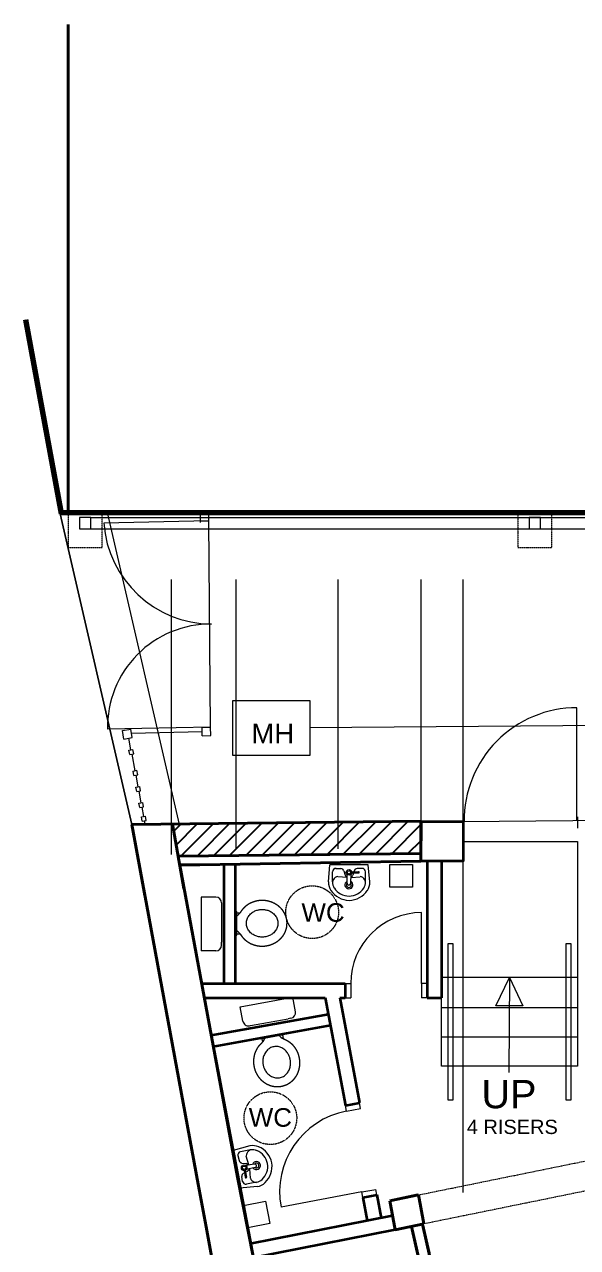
# Model space of a CAD drawing. Header units: millimetres. Extents: x -159872 to 386485, y -250577 to 158966.
# Drawn here: x 144057 to 148935, y 15271 to 26061 of the extents above; entities that cross this region are included whole.
import ezdxf

# ---------------------------------------------------------------- set-up
doc = ezdxf.new("R2010")
doc.units = ezdxf.units.MM
doc.linetypes.add('ACAD_ISO10W100', pattern=[18, 12, -3, 0, -3])
doc.linetypes.add('VW-02 Medium Dashed', pattern=[3.527298, 2.469236, -1.058062])
for name, color, linetype, lineweight in [('LDS-construction-lines', 6, 'Continuous', 9), ('LDS-services-drainage', 17, 'Continuous', 18), ('LDS-services-sanitary', 5, 'Continuous', 13), ('LDS-struct-extg-ceiling beams', 252, 'ACAD_ISO10W100', 9), ('LDS-struct-extg-doors windows', 7, 'Continuous', 9), ('LDS-struct-extg-partitions', 107, 'Continuous', 35), ('LDS-struct-extg-walls', 1, 'Continuous', 40), ('LDS-struct-extg-walls_Hatch', 7, 'Continuous', 5), ('LDS-struct-new-doors windows', 5, 'Continuous', 9), ('LDS-struct-new-stairs', 5, 'Continuous', 18), ('LDS-struct-new-walls', 6, 'Continuous', 35), ('LDS-text-room names', 3, 'Continuous', 18)]:
    doc.layers.add(name, color=color, linetype=linetype, lineweight=lineweight)
doc.styles.add('Arial', font='Arial.ttf')

# ---------------------------------------------------------------- blocks, each defined once
blk = doc.blocks.new('Group-288')
at = {"layer": 'LDS-struct-extg-walls_Hatch', "linetype": 'Continuous', "lineweight": 25}
h = blk.add_hatch(dxfattribs=at)
h.set_pattern_fill('_USER_3', color=253, style=0, pattern_type=2)
h.set_pattern_definition([(45, (0, 0), (-70.71068, 70.71068), [])])
h.paths.add_polyline_path([(86873, 55493), (84689, 55464), (84732, 55180), (86881, 55208), (86880, 55244)])
blk = doc.blocks.new('Group-299')
at = {"layer": 'LDS-services-sanitary', "transparency": 33554684}
for p, q in [((85071, 54819), (84942, 54819)), ((84942, 54819), (84942, 54346)), ((85121, 54769), (85121, 54760)), ((85121, 54760), (85121, 54422)), ((85246, 54693), (85255, 54693)), ((85255, 54484), (85255, 54693)), ((85255, 54681), (85285, 54681)), ((85255, 54497), (85285, 54497)), ((85121, 54396), (85121, 54422)), ((85246, 54484), (85255, 54484)), ((85071, 54346), (84942, 54346))]:
    blk.add_line(p, q, dxfattribs=at)
for centre, radius, start, end in [((85071, 54769), 50, 360, 90), ((85207, 54742), 99.2, 298.868, 332.5752), ((85207, 54435), 99.2, 27.4248, 61.132), ((85071, 54396), 50, 270, 360)]:
    blk.add_arc(centre, radius, start, end, dxfattribs=at)
blk.add_open_spline([(85286, 54495), (85289, 54491), (85294, 54483), (85301, 54473), (85310, 54462), (85321, 54451), (85332, 54440), (85344, 54431), (85356, 54423), (85369, 54415), (85383, 54408), (85401, 54401), (85423, 54394), (85445, 54390), (85469, 54387), (85492, 54387), (85515, 54390), (85537, 54394), (85560, 54401), (85581, 54410), (85601, 54421), (85618, 54432), (85632, 54444), (85645, 54456), (85657, 54469), (85668, 54484), (85677, 54499), (85684, 54514), (85689, 54528), (85694, 54543), (85697, 54558), (85698, 54571), (85699, 54583), (85699, 54594), (85699, 54604), (85697, 54616), (85695, 54631), (85691, 54645), (85686, 54659), (85680, 54673), (85672, 54686), (85665, 54698), (85656, 54710), (85646, 54721), (85636, 54731), (85624, 54741), (85613, 54749), (85600, 54757), (85588, 54764), (85571, 54772), (85550, 54780), (85528, 54786), (85506, 54789), (85484, 54790), (85461, 54790), (85439, 54787), (85417, 54782), (85396, 54775), (85375, 54766), (85358, 54756), (85342, 54745), (85327, 54734), (85314, 54720), (85302, 54706), (85291, 54691), (85286, 54683)], degree=2, dxfattribs=at)
at = {"layer": 'LDS-services-sanitary', "transparency": 33554687}
blk.add_rational_spline([(85480, 54711), (85201, 54711), (85201, 54467), (85480, 54467), (85759, 54467), (85759, 54711), (85480, 54711)], [1, 0.333333333333, 0.333333333333, 1, 0.333333333333, 0.333333333333, 1], degree=3, knots=[0, 0, 0, 0, 0.5, 0.5, 0.5, 1, 1, 1, 1], dxfattribs=at)
blk = doc.blocks.new('Group-300')
at = {"layer": 'LDS-services-sanitary', "transparency": 33554684}
for p, q in [((86064, 54954), (86077, 55106)), ((86416, 55106), (86077, 55106)), ((86101, 54954), (86101, 55044)), ((86131, 55073), (86174, 55071)), ((86200, 55051), (86213, 55013)), ((86270, 55043), (86331, 55043)), ((86270, 55033), (86331, 55033)), ((86286, 55033), (86279, 55013)), ((86292, 55051), (86289, 55043)), ((86361, 55073), (86318, 55071)), ((86391, 54954), (86391, 55044)), ((86429, 54954), (86416, 55106)), ((86229, 54994), (86147, 55000)), ((86229, 54942), (86229, 55019)), ((86261, 54942), (86265, 55022)), ((86264, 54994), (86345, 55000))]:
    blk.add_line(p, q, dxfattribs=at)
for radius in [24.8, 15]:
    blk.add_circle((86246, 55038), radius, dxfattribs=at)
for centre, radius, start, end in [((86130, 55044), 28.9, 87.276, 180), ((86173, 55042), 28.9, 18.4495, 87.276), ((86319, 55042), 28.9, 92.724, 161.5505), ((86331, 55038), 4.95, 270, 90), ((86363, 55044), 28.9, 360, 92.724), ((86201, 54954), 137, 180, 213.1399), ((86308, 54888), 218, 156.3362, 162.4087), ((86199, 54954), 98.8, 180, 213.1399), ((86152, 54952), 49.2, 95.7411, 151.0301), ((86245, 54928), 35.4, 116.7074, 61.7592), ((86246, 55024), 35, 198.4495, 241.4183), ((86245, 54928), 22.1, 135.9545, 44.0455), ((86245, 54942), 15.9, 179.9062, 357.3147), ((86246, 55024), 35, 300.0071, 341.5505), ((86340, 54952), 49.2, 28.9699, 84.2589), ((86293, 54954), 98.8, 326.8601, 360), ((86184, 54888), 218, 17.5913, 23.6638), ((86293, 54954), 137, 326.8601, 360), ((86249, 54986), 195, 213.1399, 269.2243), ((86248, 54986), 157, 213.1399, 269.2243), ((86244, 54986), 157, 270.7757, 326.8601), ((86244, 54986), 195, 270.7757, 326.8601)]:
    blk.add_arc(centre, radius, start, end, dxfattribs=at)
blk = doc.blocks.new('Group-308')
at = {"layer": 'LDS-struct-extg-doors windows'}
blk.add_line((88261, 55528), (88262, 55428), dxfattribs=at)
blk = doc.blocks.new('Group-309')
at = {"layer": 'LDS-struct-new-stairs'}
for p, q in [((87540, 53861), (87662, 54110)), ((87662, 54110), (87655, 53273)), ((87662, 54110), (87780, 53860)), ((87780, 53860), (87540, 53861))]:
    blk.add_line(p, q, dxfattribs=at)
at = {"layer": 'LDS-struct-new-stairs', "insert": (87414, 53207), "char_height": 250, "width": 642.86, "attachment_point": 1, "line_spacing_factor": 1.004016, "style": 'Arial'}
blk.add_mtext('UP', dxfattribs=at)
at = {"layer": 'LDS-struct-new-stairs', "insert": (87285, 52856), "char_height": 126.1, "attachment_point": 1, "line_spacing_factor": 1.990666, "style": 'Arial'}
blk.add_mtext('4 RISERS', dxfattribs=at)
blk = doc.blocks.new('Group-310')
at = {"layer": 'LDS-services-sanitary', "transparency": 33554684}
for p, q in [((85286, 53852), (85751, 53936)), ((85309, 53725), (85286, 53852)), ((85774, 53809), (85751, 53936)), ((85376, 53686), (85708, 53746)), ((85734, 53751), (85708, 53746)), ((85367, 53685), (85376, 53686)), ((85464, 53575), (85465, 53566)), ((85671, 53604), (85465, 53566)), ((85478, 53569), (85483, 53539)), ((85659, 53601), (85664, 53572)), ((85670, 53612), (85671, 53604))]:
    blk.add_line(p, q, dxfattribs=at)
for centre, radius, start, end in [((85725, 53800), 50, 280.2255, 10.2255), ((85359, 53734), 50, 190.2255, 280.2255), ((85409, 53605), 99.2, 307.6503, 341.3575), ((85711, 53659), 99.2, 219.0936, 252.8008)]:
    blk.add_arc(centre, radius, start, end, dxfattribs=at)
blk.add_open_spline([(85666, 53571), (85671, 53569), (85679, 53566), (85690, 53561), (85703, 53553), (85716, 53545), (85728, 53536), (85739, 53526), (85750, 53515), (85760, 53503), (85769, 53491), (85779, 53475), (85790, 53454), (85798, 53433), (85804, 53411), (85808, 53388), (85810, 53365), (85810, 53342), (85807, 53319), (85802, 53296), (85795, 53274), (85787, 53255), (85778, 53239), (85768, 53225), (85757, 53211), (85745, 53198), (85731, 53186), (85718, 53176), (85705, 53168), (85691, 53161), (85677, 53156), (85664, 53152), (85653, 53149), (85642, 53147), (85632, 53146), (85620, 53145), (85605, 53145), (85590, 53146), (85576, 53149), (85561, 53152), (85547, 53157), (85534, 53163), (85520, 53169), (85508, 53177), (85496, 53185), (85485, 53194), (85474, 53204), (85464, 53215), (85455, 53226), (85444, 53241), (85433, 53261), (85423, 53281), (85416, 53302), (85411, 53324), (85407, 53346), (85406, 53369), (85407, 53391), (85410, 53413), (85415, 53435), (85422, 53454), (85430, 53472), (85439, 53488), (85449, 53504), (85461, 53518), (85474, 53531), (85481, 53537)], degree=2, dxfattribs=at)
at = {"layer": 'LDS-services-sanitary', "transparency": 33554687}
blk.add_rational_spline([(85488, 53342), (85439, 53616), (85679, 53659), (85728, 53385), (85778, 53110), (85538, 53067), (85488, 53342)], [1, 0.333333333333, 0.333333333333, 1, 0.333333333333, 0.333333333333, 1], degree=3, knots=[0, 0, 0, 0, 0.5, 0.5, 0.5, 1, 1, 1, 1], dxfattribs=at)
blk = doc.blocks.new('Group-311')
at = {"layer": 'LDS-services-sanitary', "transparency": 33554684}
for p, q in [((85371, 52626), (85223, 52586)), ((85284, 52252), (85223, 52586)), ((85378, 52590), (85289, 52574)), ((85266, 52539), (85276, 52497)), ((85300, 52474), (85339, 52469)), ((85412, 52465), (85336, 52451)), ((85361, 52457), (85340, 52536)), ((85307, 52312), (85301, 52355)), ((85316, 52384), (85324, 52388)), ((85320, 52407), (85331, 52348)), ((85330, 52409), (85341, 52349)), ((85333, 52393), (85351, 52403)), ((85418, 52434), (85340, 52416)), ((85367, 52422), (85375, 52341)), ((85436, 52266), (85284, 52252)), ((85429, 52304), (85341, 52288))]:
    blk.add_line(p, q, dxfattribs=at)
for radius in [24.8, 15]:
    blk.add_circle((85321, 52432), radius, dxfattribs=at)
for centre, radius, start, end in [((85294, 52545), 28.9, 100.2255, 192.9495), ((85389, 52540), 49.2, 129.1955, 184.4845), ((85479, 52397), 218, 117.8168, 123.8893), ((85396, 52491), 137, 67.0857, 100.2255), ((85395, 52492), 98.8, 67.0857, 100.2255), ((85373, 52439), 157, 11.0012, 67.0857), ((85373, 52438), 195, 11.0012, 67.0857), ((85304, 52503), 28.9, 192.9495, 261.7761), ((85334, 52434), 35, 38.8072, 81.7761), ((85429, 52452), 35.4, 218.4664, 163.5181), ((85429, 52452), 22.1, 236.1801, 144.271), ((85415, 52449), 15.9, 282.9108, 100.3193), ((85372, 52443), 157, 313.3654, 9.4499), ((85372, 52443), 195, 313.3654, 9.4499), ((85330, 52359), 28.9, 118.675, 187.5015), ((85336, 52348), 4.95, 190.2255, 10.2255), ((85334, 52434), 35, 298.675, 340.2185), ((85423, 52354), 49.2, 195.9666, 251.2556), ((85336, 52316), 28.9, 187.5015, 280.2255), ((85457, 52519), 218, 256.5618, 262.6343), ((85412, 52401), 98.8, 280.2255, 313.3654), ((85412, 52401), 137, 280.2255, 313.3654)]:
    blk.add_arc(centre, radius, start, end, dxfattribs=at)

msp = doc.modelspace()

# ---------------------------------------------------------------- linework, layer by layer
at = {"layer": 'LDS-construction-lines'}
for p, q in [((145353.17046, 18739.07934), (145353.17046, 21165)), ((145923.17046, 18788.57122), (145923.17046, 21165)), ((146825.17046, 18788.57122), (146825.17046, 21165)), ((147555.17046, 18788.57122), (147555.17046, 21165)), ((147925.17046, 15755.27051), (147925.17046, 21165))]:
    msp.add_line(p, q, dxfattribs=at)
at = {"layer": 'LDS-services-drainage'}
for p, q in [((149218.72052, 19875.55002), (146575.28116, 19855.1338)), ((146905.22344, 18661.83853), (145424.47598, 18653.30937))]:
    msp.add_line(p, q, dxfattribs=at)
at = {"layer": 'LDS-services-drainage', "flags": 128}
msp.add_lwpolyline([(145895.36115, 20097.31624), (146575.28116, 20097.31624), (146575.28116, 19612.95136), (145895.36115, 19612.95136)], close=True, dxfattribs=at)
at = {"layer": 'LDS-services-sanitary'}
msp.add_line((145742.93923, 16930.60505), (145642.75078, 17475.00855), dxfattribs=at)
at = {"layer": 'LDS-services-sanitary', "flags": 128}
for points in [[(147279.16396, 18649.41713), (147479.16396, 18649.41713), (147479.16396, 18449.41713), (147279.16396, 18449.41713)], [(145987.7983, 15640.72313), (146184.17012, 15678.64552), (146222.09251, 15482.2737), (146025.72069, 15444.35131)]]:
    msp.add_lwpolyline(points, close=True, dxfattribs=at)
at = {"layer": 'LDS-services-sanitary', "linetype": 'VW-02 Medium Dashed'}
for centre in [(146594.4287, 18229.59103), (146225.7727, 16412.45375)]:
    msp.add_circle(centre, 232.5, dxfattribs=at)
at = {"layer": 'LDS-struct-extg-ceiling beams', "linetype": 'Continuous'}
for p, q in [((145003.9554, 19002.57194), (144372.12606, 21744.91744)), ((144642.14748, 21710.08016), (156438.09164, 21710.18125)), ((145423.69916, 19002.57194), (144791.86981, 21744.91744)), ((144642.14748, 21610.08016), (156438.09164, 21610.08016))]:
    msp.add_line(p, q, dxfattribs=at)
at = {"layer": 'LDS-struct-extg-ceiling beams'}
for p, q in [((147493.87611, 15727.35927), (153355.17046, 16919.86615)), ((153355.17046, 16654.53952), (147540.87683, 15471.59516))]:
    msp.add_line(p, q, dxfattribs=at)
at = {"layer": 'LDS-struct-extg-ceiling beams', "flags": 128}
for points in [[(144742.14748, 21744.91744), (144442.14748, 21744.91744), (144442.14748, 21445.08016), (144742.14748, 21445.08016)], [(148707.48082, 21744.91744), (148407.48082, 21744.91744), (148407.48082, 21445.08016), (148707.48082, 21445.08016)]]:
    msp.add_lwpolyline(points, close=True, dxfattribs=at)
at = {"layer": 'LDS-struct-extg-doors windows'}
for p, q in [((145609.04337, 21667.45985), (145608.43864, 21732.64703)), ((145608.73855, 21744.91744), (145683.73615, 21745.51727)), ((145684.34089, 21680.33009), (145683.73615, 21745.51727)), ((145684.34089, 21680.33009), (144756.06726, 21660.79672)), ((145609.34329, 21679.73026), (145684.34089, 21680.33009)), ((145698.88572, 19861.78712), (145684.33599, 21680.94232)), ((145698.88572, 19861.78712), (144789.46495, 19843.39714)), ((145623.88812, 19861.18728), (145698.88572, 19861.78712)), ((145624.48796, 19786.18968), (145623.88812, 19861.18728)), ((145699.48556, 19786.78952), (145698.88572, 19861.78712)), ((144920.13509, 19830.75903), (144993.88915, 19844.37295)), ((144933.74901, 19757.00497), (144920.13509, 19830.75903)), ((144933.74901, 19757.00497), (145007.50307, 19770.61889)), ((144996.01193, 19661.69579), (144976.9474, 19764.97876)), ((145007.50307, 19770.61889), (144993.88915, 19844.37295)), ((145000.69611, 19807.49592), (145624.18804, 19823.68848)), ((145624.48796, 19786.18968), (145699.48556, 19786.78952)), ((144978.80265, 19658.51921), (145013.22121, 19664.87237)), ((144986.06341, 19619.18371), (144978.80265, 19658.51921)), ((145020.48197, 19625.53687), (145013.22121, 19664.87237)), ((144986.06341, 19619.18371), (145020.48197, 19625.53687)), ((145004.56631, 19622.59907), (145031.31461, 19477.6889)), ((145014.10533, 19474.51232), (145048.52389, 19480.86548)), ((145021.36609, 19435.17682), (145014.10533, 19474.51232)), ((145021.36609, 19435.17682), (145055.78465, 19441.52998)), ((145038.57537, 19438.3534), (145057.39282, 19336.40894)), ((145055.78465, 19441.52998), (145048.52389, 19480.86548)), ((145039.21899, 19333.05431), (145073.63755, 19339.40748)), ((145046.47975, 19293.71882), (145039.21899, 19333.05431)), ((145080.89831, 19300.07198), (145073.63755, 19339.40748)), ((145046.47975, 19293.71882), (145080.89831, 19300.07198)), ((145064.65358, 19297.07344), (145083.47435, 19195.11104)), ((145066.26507, 19191.93446), (145100.68363, 19198.28762)), ((145073.52582, 19152.59896), (145066.26507, 19191.93446)), ((145073.52582, 19152.59896), (145107.94439, 19158.95212)), ((145090.73511, 19155.77554), (145105.83081, 19073.99384)), ((145107.94439, 19158.95212), (145100.68363, 19198.28762)), ((145088.62153, 19070.81726), (145123.04009, 19077.17042)), ((145095.88229, 19031.48176), (145088.62153, 19070.81726)), ((145095.88229, 19031.48176), (145130.30085, 19037.83492)), ((145113.09157, 19034.65834), (145118.81776, 19003.6364)), ((145130.30085, 19037.83492), (145123.04009, 19077.17042)), ((147554.70712, 19006.14138), (147554.70712, 19006.14138)), ((147372.41742, 15436.47152), (147579.08965, 15484.87337)), ((147372.41742, 15436.47152), (147579.08965, 15484.87337))]:
    msp.add_line(p, q, dxfattribs=at)
at = {"layer": 'LDS-struct-extg-doors windows', "flags": 128}
for points in [[(144642.14748, 21710.08016), (144542.14748, 21710.08016), (144542.14748, 21610.08016), (144642.14748, 21610.08016)], [(148607.48082, 21710.08016), (148507.48082, 21710.08016), (148507.48082, 21610.08016), (148607.48082, 21610.08016)]]:
    msp.add_lwpolyline(points, close=True, dxfattribs=at)
at = {"layer": 'LDS-struct-extg-doors windows'}
for centre, radius, start, end in [((145714.78815, 21732.74266), 961.41665, 184.29164129, 269.4858322), ((145698.88572, 19861.78712), 909.60669, 89.541754008, 181.158456507)]:
    msp.add_arc(centre, radius, start, end, dxfattribs=at)
at = {"layer": 'LDS-struct-extg-partitions', "lineweight": 18, "flags": 128}
msp.add_lwpolyline([(144372.12606, 21744.91744), (145003.9554, 19002.57195), (159909.34426, 19139.45955), (160363.9554, 19144.91744), (160363.9554, 18054.91744), (161593.9554, 18054.91744), (161593.9554, 19144.91744), (161823.9554, 19144.91744), (161823.9554, 21744.91744), (144391.7938, 21748.54782)], close=True, dxfattribs=at)
at = {"layer": 'LDS-struct-extg-walls'}
for p, q in [((144442.14748, 21744.91744), (144442.14748, 26060.53763)), ((144372.12606, 21744.91744), (144056.7361, 23453.55751)), ((144391.7938, 21748.54782), (144076.40385, 23457.18789)), ((144372.12606, 21764.91744), (156722.09667, 21764.91744)), ((144372.12606, 21744.91744), (160809.41229, 21744.91744)), ((147555.17046, 19031.18397), (145003.9554, 19002.57194)), ((145003.9554, 19002.57194), (145589.84705, 15828.69167)), ((145119.67615, 18375.64928), (145003.9554, 19002.57194)), ((145462.31862, 18438.90537), (145362.29657, 19005.59746)), ((147555.17046, 19031.18397), (147554.4113, 18680.37477)), ((147554.4113, 18746.32467), (145412.3076, 18722.25142)), ((147554.4113, 18680.37477), (145426.13499, 18643.90994)), ((145935.99682, 15892.59525), (145426.13499, 18643.90994)), ((146076.65975, 15177.76139), (145935.99682, 15892.59525)), ((145658.88232, 15454.47427), (145589.80857, 15828.68456)), ((147532.88981, 15736.27935), (147278.24823, 15683.42918)), ((147527.03279, 15735.08558), (147278.24823, 15683.42918)), ((147278.24823, 15683.42918), (147325.2529, 15427.64354)), ((147278.24823, 15683.42918), (147325.2529, 15427.64354)), ((147532.88981, 15736.27935), (147579.89052, 15480.51524)), ((147532.88981, 15736.27935), (147579.89052, 15480.51524)), ((145963.1513, 13806.08262), (145658.88232, 15454.47427)), ((147579.89052, 15480.51524), (147325.2529, 15427.64354)), ((147579.89052, 15480.51524), (147325.2529, 15427.64354)), ((147528.24853, 15198.26961), (147470.09478, 15457.71779)), ((147535.24747, 15167.04438), (147470.58014, 15455.55242)), ((147625.82736, 15220.14131), (147568.01863, 15478.05021)), ((147632.8263, 15188.91609), (147568.01863, 15478.05021)), ((147329.08725, 15427.6558), (147328.84477, 15428.73759)), ((147329.08725, 15427.6558), (147328.84477, 15428.73759))]:
    msp.add_line(p, q, dxfattribs=at)
at = {"layer": 'LDS-struct-new-doors windows'}
for p, q in [((148930.2, 19038.30795), (148930.2, 20033.30795)), ((147560.17046, 17600.00855), (147560.17046, 18226.00855)), ((146884.17046, 17600.00855), (146884.17046, 17475.00855)), ((146884.17046, 17600.00855), (146934.17046, 17600.00855)), ((146934.17046, 17600.00855), (146934.17046, 17475.00855)), ((147560.17046, 17600.00855), (147560.17046, 17475.00855)), ((147610.17046, 17600.00855), (147560.17046, 17600.00855)), ((146723.47825, 17402.70987), (146732.74349, 17353.57581)), ((146884.17046, 17475.00855), (146934.17046, 17475.00855)), ((147610.17046, 17475.00855), (147560.17046, 17475.00855)), ((146889.23818, 16523.67597), (147012.07332, 16546.83907)), ((146898.50341, 16474.54192), (146889.23818, 16523.67597)), ((147021.33855, 16497.70501), (147012.07332, 16546.83907)), ((146898.50341, 16474.54192), (147021.33855, 16497.70501)), ((146898.50341, 16474.54192), (147021.33855, 16497.70501)), ((147033.03466, 15761.11544), (146319.60817, 15626.5842)), ((147033.03466, 15761.11544), (147155.86979, 15784.27853)), ((147033.03466, 15761.11544), (147155.86979, 15784.27853)), ((147042.29989, 15711.98138), (147033.03466, 15761.11544)), ((147165.13503, 15735.14447), (147155.86979, 15784.27853)), ((147042.29989, 15711.98138), (147165.13503, 15735.14447))]:
    msp.add_line(p, q, dxfattribs=at)
for centre, radius, start, end in [((148930.2, 19038.30795), 995, 90, 180.626732063), ((147560.17046, 17600.00855), 626, 90, 180), ((147033.03466, 15761.11544), 726, 100.678899881, 190.678899881)]:
    msp.add_arc(centre, radius, start, end, dxfattribs=at)
at = {"layer": 'LDS-struct-new-stairs'}
for p, q in [((147735.17046, 17389.6953), (148935.17046, 17389.6953)), ((147735.17046, 17129.6953), (148935.17046, 17129.6953))]:
    msp.add_line(p, q, dxfattribs=at)
at = {"layer": 'LDS-struct-new-stairs', "flags": 128}
for points in [[(147925.17046, 18852.83441), (148935.17046, 18852.83441), (148935.17046, 16869.6953), (147735.17046, 16869.6953), (147735.17046, 18680.37477)], [(147925.17046, 18852.83441), (148935.17046, 18852.83441), (148935.17046, 17652.83441), (147735.17046, 17652.83441), (147735.17046, 18680.37477)]]:
    msp.add_lwpolyline(points, dxfattribs=at)
for points in [[(147795.17046, 17952.83441), (147835.17046, 17952.83441), (147835.17046, 16569.6953), (147795.17046, 16569.6953)], [(148835.17046, 17952.83441), (148875.17046, 17952.83441), (148875.17046, 16569.6953), (148835.17046, 16569.6953)]]:
    msp.add_lwpolyline(points, close=True, dxfattribs=at)
at = {"layer": 'LDS-struct-new-walls'}
for p, q in [((147610.17046, 18680.37477), (147610.17046, 17475.00855)), ((147735.17046, 18680.37477), (147735.17046, 17475.00855)), ((145819.58632, 17600.00855), (145819.58632, 18650.00855)), ((145919.58632, 17600.00855), (145919.58632, 18650.00855)), ((145619.58632, 17600.00855), (146884.17046, 17600.00855)), ((146884.17046, 17600.00855), (146884.17046, 17475.00855)), ((145633.12514, 17518.56985), (146076.65975, 15177.76139)), ((145642.75078, 17475.00855), (146709.84485, 17475.00855)), ((146709.84485, 17475.00855), (146889.23818, 16523.67597)), ((146837.04786, 17475.00855), (146884.17046, 17475.00855)), ((146837.04786, 17475.00855), (147012.07332, 16546.83907)), ((147610.17046, 17475.00855), (147735.17046, 17475.00855)), ((146737.64143, 17327.60177), (145702.33985, 17140.84527)), ((146756.17248, 17229.33059), (145720.09218, 17042.43361)), ((146889.23818, 16523.67597), (147012.07332, 16546.83907)), ((147042.29989, 15711.98138), (147165.13503, 15735.14447)), ((147042.29989, 15711.98138), (147080.95915, 15506.96922)), ((147165.13503, 15735.14447), (147203.611, 15531.10429)), ((147301.11858, 15550.29155), (146048.5281, 15303.81043)), ((147325.2529, 15427.64354), (146072.66242, 15181.16242))]:
    msp.add_line(p, q, dxfattribs=at)
at = {"layer": 'LDS-struct-new-walls', "linetype": 'Continuous', "flags": 128}
msp.add_lwpolyline([(147554.4113, 19029.3997), (147925.17046, 19029.3997), (147925.17046, 18680.37477), (147554.4113, 18680.37477)], close=True, dxfattribs=at)

# ---------------------------------------------------------------- block references
at = {"layer": 'LDS-construction-lines', "color": 7}
msp.add_blockref('Group-308', (60673.51323, -36457.51522), dxfattribs=at)
at = {"layer": 'LDS-services-sanitary', "color": 7}
for name in ['Group-300', 'Group-299', 'Group-310', 'Group-311']:
    msp.add_blockref(name, (60673.51323, -36457.51522), dxfattribs=at)
at = {"layer": 'LDS-struct-extg-walls', "color": 7}
msp.add_blockref('Group-288', (60673.51323, -36457.51522), dxfattribs=at)
at = {"layer": 'LDS-struct-new-stairs', "color": 7}
msp.add_blockref('Group-309', (60673.51323, -36457.51522), dxfattribs=at)

# ---------------------------------------------------------------- texts
at = {"layer": 'LDS-services-drainage', "insert": (146059.25312, 19891.85895), "char_height": 173, "attachment_point": 1, "line_spacing_factor": 0.25, "style": 'Arial'}
msp.add_mtext('{\\C30;MH}', dxfattribs=at)
at = {"layer": 'LDS-text-room names', "char_height": 163.917643, "attachment_point": 2, "line_spacing_factor": 0.967178, "style": 'Arial'}
for insert in [(146690.58774, 18308.66975), (146225.7727, 16500.52417)]:
    msp.add_mtext('WC', dxfattribs=dict(at, insert=insert))

doc.saveas('drawing.dxf')
